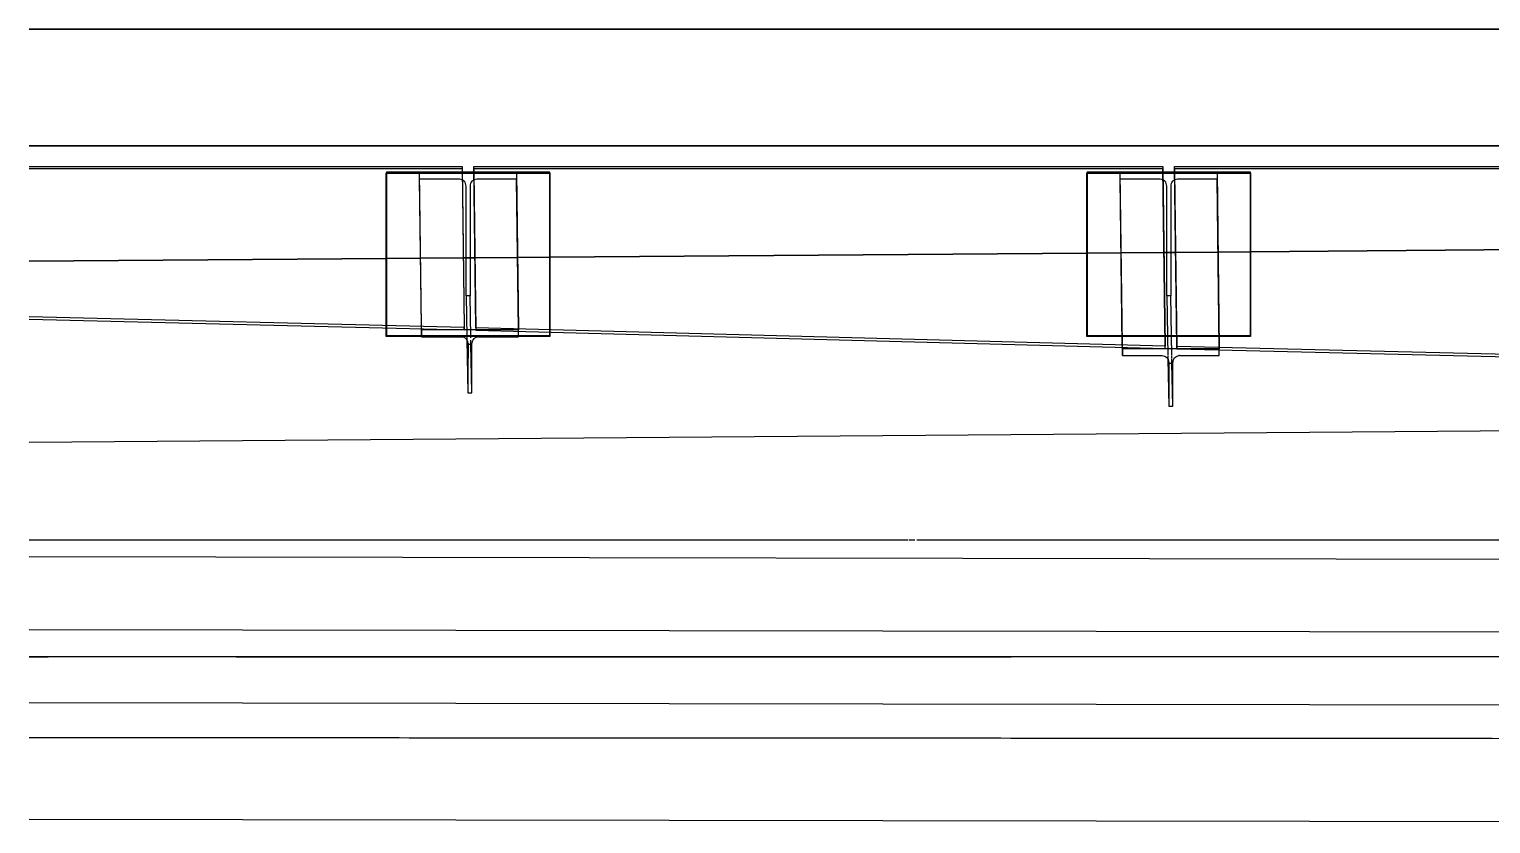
# Model space of a CAD drawing. Header units: metres. Extents: x -1161 to -1081, y 0 to 563.
# Drawn here: x -1150.782 to -1148.279, y 543.092 to 544.454 of the extents above; entities that cross this region are included whole.
import ezdxf

# ---------------------------------------------------------------- set-up
doc = ezdxf.new("R2010")
doc.units = ezdxf.units.M
doc.layers.add('A-GENM', color=7, linetype='Continuous', lineweight=35)

# ---------------------------------------------------------------- blocks, each defined once
blk = doc.blocks.new('StitchPour_RS36A_04 - StitchPour_RS36A_04-60468323-DRG-2873121 - DECK SLAB GENERAL ARRANGEMENT PLAN')
at = {"layer": 'A-GENM', "color": 253, "lineweight": 25, "true_color": 0xa3a3a3}
for points in [[(130.6134, 52.0168), (130.6502, 51.8786), (130.6869, 51.7403), (130.7237, 51.602)], [(130.7237, 51.602), (130.8801, 51.0133), (131.0366, 50.4246), (131.193, 49.8359)]]:
    blk.add_open_spline(points, degree=3, dxfattribs=at)
blk.add_open_spline([(131.882, 47.2437), (131.6889, 47.9701), (131.3028, 49.4229), (130.88, 51.0139), (130.6502, 51.8786), (130.6134, 52.0168)], degree=3, knots=[0, 0, 0, 0, 0.0666667, 0.1333333, 0.1460234, 0.1460234, 0.1460234, 0.1460234], dxfattribs=at)
at = {"layer": 'A-GENM', "color": 9, "lineweight": 25, "true_color": 0xbebebe}
blk.add_open_spline([(131.193, 49.8359), (131.2296, 49.6982), (131.2662, 49.5606), (131.3028, 49.4229)], degree=3, dxfattribs=at)
blk = doc.blocks.new('PLATE ph - PLATE ph-V22-DRG-2873121 - DECK SLAB GENERAL ARRANGEMENT PLAN')
at = {"layer": 'A-GENM', "color": 253, "lineweight": 25, "true_color": 0xa3a3a3}
for p, q in [((-1148.9703, 544.2084), (-1148.9704, 544.2069)), ((-1148.9704, 543.927), (-1148.9704, 544.2069)), ((-1148.8403, 544.2084), (-1148.9703, 544.2084)), ((-1148.9703, 544.2084), (-1148.9703, 543.9285)), ((-1148.9703, 544.2069), (-1148.9133, 544.2069)), ((-1148.9133, 544.2069), (-1148.8403, 544.2069)), ((-1148.8202, 544.2084), (-1148.8403, 544.2084)), ((-1148.8403, 544.2069), (-1148.8202, 544.2069)), ((-1148.6903, 544.2084), (-1148.8202, 544.2084)), ((-1148.8202, 544.2069), (-1148.7473, 544.2069)), ((-1148.7473, 544.2069), (-1148.6904, 544.2069)), ((-1148.6904, 544.2069), (-1148.6903, 544.2084)), ((-1148.6904, 544.2069), (-1148.6904, 543.927)), ((-1148.6903, 543.9285), (-1148.6903, 544.2084)), ((-1148.9704, 543.927), (-1148.9703, 543.9285)), ((-1148.9099, 543.927), (-1148.9704, 543.927)), ((-1148.9703, 543.9285), (-1148.9099, 543.9285)), ((-1148.9099, 543.9285), (-1148.8369, 543.9285)), ((-1148.8369, 543.927), (-1148.9099, 543.927)), ((-1148.8369, 543.9285), (-1148.8324, 543.9285)), ((-1148.8324, 543.927), (-1148.8369, 543.927)), ((-1148.8306, 543.9285), (-1148.8169, 543.9285)), ((-1148.8168, 543.927), (-1148.8306, 543.927)), ((-1148.8169, 543.9285), (-1148.7439, 543.9285)), ((-1148.7439, 543.927), (-1148.8168, 543.927)), ((-1148.7439, 543.9285), (-1148.6903, 543.9285)), ((-1148.6904, 543.927), (-1148.7439, 543.927)), ((-1148.6903, 543.9285), (-1148.6904, 543.927))]:
    blk.add_line(p, q, dxfattribs=at)
blk = doc.blocks.new('SCR_NE_2 - SCR_NE_2-66993712-DRG-2873121 - DECK SLAB GENERAL ARRANGEMENT PLAN')
at = {"layer": 'A-GENM', "color": 253, "lineweight": 25, "true_color": 0xa3a3a3}
for p, q in [((-1.09, 0.0039), (0.09, 0.004)), ((-1.0862, -0.3047), (-1.09, 0.0039)), ((-1.09, -0.0001), (-1.09, 0.0039)), ((0.09, 0), (-1.0899, -0.0001)), ((0.09, 0.004), (0.0909, -0.071)), ((0.09, 0.004), (0.09, 0)), ((0.09, 0), (0.0941, -0.3335)), ((-1.09, -0.0001), (-1.0899, -0.0059)), ((-1.0899, -0.0059), (-1.0862, -0.3084)), ((0.0909, -0.071), (0.0941, -0.3335)), ((-1.0862, -0.3087), (-1.0862, -0.3047)), ((-0.0411, -0.3302), (-1.0862, -0.3047)), ((-1.0862, -0.3087), (0.0211, -0.3357)), ((0.0941, -0.3335), (-0.0411, -0.3302)), ((0.0211, -0.3357), (0.0941, -0.3375)), ((0.0941, -0.3375), (0.0941, -0.3335)), ((0.0941, -0.3335), (0.0941, -0.3375))]:
    blk.add_line(p, q, dxfattribs=at)
blk = doc.blocks.new('SCR_NE_3 - SCR_NE_3-66993713-DRG-2873121 - DECK SLAB GENERAL ARRANGEMENT PLAN')
at = {"layer": 'A-GENM', "color": 253, "lineweight": 25, "true_color": 0xa3a3a3}
for p, q in [((-1.09, 0.0039), (0.001, 0.004)), ((-1.0867, -0.2724), (-1.09, 0.0039)), ((-1.09, -0.0001), (-1.09, 0.0039)), ((0.09, 0), (-1.0899, -0.0001)), ((0.001, 0.004), (0.09, 0.004)), ((0.09, 0.004), (0.09, 0)), ((0.09, 0.004), (0.0938, -0.3041)), ((0.0937, -0.3041), (0.09, 0)), ((-1.09, -0.0001), (-1.0899, -0.0059)), ((-1.0899, -0.0059), (-1.0867, -0.2761)), ((0.0938, -0.3041), (-1.0867, -0.2724)), ((-1.0867, -0.2724), (-1.0867, -0.2764)), ((-1.0867, -0.2764), (0.0938, -0.3081)), ((0.0938, -0.3081), (0.0937, -0.3041)), ((0.0938, -0.3081), (0.0938, -0.3041))]:
    blk.add_line(p, q, dxfattribs=at)
blk = doc.blocks.new('SCR_NE_4 - SCR_NE_4-66993714-DRG-2873121 - DECK SLAB GENERAL ARRANGEMENT PLAN')
at = {"layer": 'A-GENM', "color": 253, "lineweight": 25, "true_color": 0xa3a3a3}
for p, q in [((-0.6515, 0.0041), (0.09, 0.004)), ((0.09, 0), (-0.6515, 0.0002)), ((0.09, 0.004), (0.09, 0)), ((0.09, 0.004), (0.0933, -0.2718)), ((0.09, 0), (0.0933, -0.2718)), ((-0.6516, -0.2572), (0.0933, -0.2758)), ((0.0933, -0.2718), (-0.6516, -0.2532)), ((0.0933, -0.2758), (0.0933, -0.2718)), ((0.0933, -0.2718), (0.0933, -0.2758))]:
    blk.add_line(p, q, dxfattribs=at)
blk = doc.blocks.new('PLATE ph - PLATE ph-V23-DRG-2873121 - DECK SLAB GENERAL ARRANGEMENT PLAN')
at = {"layer": 'A-GENM', "color": 253, "lineweight": 25, "true_color": 0xa3a3a3}
for p, q in [((-1150.1703, 544.2084), (-1150.1704, 544.2069)), ((-1150.1704, 543.9457), (-1150.1704, 544.2069)), ((-1150.0403, 544.2084), (-1150.1703, 544.2084)), ((-1150.1703, 544.2084), (-1150.1703, 543.9457)), ((-1150.1703, 544.2069), (-1150.1133, 544.2069)), ((-1150.1133, 544.2069), (-1150.0403, 544.2069)), ((-1150.0203, 544.2084), (-1150.0403, 544.2084)), ((-1150.0403, 544.2069), (-1150.0202, 544.2069)), ((-1149.8903, 544.2084), (-1150.0203, 544.2084)), ((-1150.0202, 544.2069), (-1149.9473, 544.2069)), ((-1149.9473, 544.2069), (-1149.8904, 544.2069)), ((-1149.8904, 544.2069), (-1149.8903, 544.2084)), ((-1149.8904, 544.2069), (-1149.8904, 543.9345)), ((-1149.8903, 543.9345), (-1149.8903, 544.2084)), ((-1150.1704, 543.9417), (-1150.1704, 543.9457)), ((-1150.1704, 543.927), (-1150.1704, 543.9417)), ((-1150.1703, 543.9457), (-1150.1703, 543.9417)), ((-1150.1703, 543.9417), (-1150.1703, 543.9285)), ((-1150.1704, 543.927), (-1150.1703, 543.9285)), ((-1150.1101, 543.927), (-1150.1704, 543.927)), ((-1150.1703, 543.9285), (-1150.1101, 543.9285)), ((-1150.1101, 543.9285), (-1150.0324, 543.9285)), ((-1150.0324, 543.927), (-1150.1101, 543.927)), ((-1150.0306, 543.9285), (-1150.0013, 543.9285)), ((-1150.0101, 543.927), (-1150.0306, 543.927)), ((-1149.9441, 543.927), (-1150.0097, 543.927)), ((-1150.0009, 543.9285), (-1149.9441, 543.9285)), ((-1149.9441, 543.9285), (-1149.8903, 543.9285)), ((-1149.8904, 543.927), (-1149.9441, 543.927)), ((-1149.8904, 543.9345), (-1149.8904, 543.927)), ((-1149.8903, 543.9285), (-1149.8904, 543.927)), ((-1149.8903, 543.9285), (-1149.8903, 543.9345))]:
    blk.add_line(p, q, dxfattribs=at)
blk = doc.blocks.new('POST_2060_1B_310UB - 1B-68560611-DRG-2873121 - DECK SLAB GENERAL ARRANGEMENT PLAN')
at = {"layer": 'A-GENM', "color": 253, "lineweight": 25, "true_color": 0xa3a3a3}
for p, q in [((-1148.9133, 544.1964), (-1148.9133, 544.2084)), ((-1148.9133, 544.2084), (-1148.8403, 544.2084)), ((-1148.9097, 543.9121), (-1148.9133, 544.2084)), ((-1148.9099, 543.9121), (-1148.9133, 544.1964)), ((-1148.8451, 544.1964), (-1148.9132, 544.1964)), ((-1148.8428, 544.1962), (-1148.8451, 544.1964)), ((-1148.8407, 544.1955), (-1148.8428, 544.1962)), ((-1148.8403, 544.2084), (-1148.8202, 544.2084)), ((-1148.837, 544.193), (-1148.8401, 544.1951)), ((-1148.8201, 544.1954), (-1148.8237, 544.193)), ((-1148.8202, 544.2084), (-1148.7473, 544.2084)), ((-1148.8178, 544.1962), (-1148.82, 544.1955)), ((-1148.8156, 544.1964), (-1148.8178, 544.1962)), ((-1148.7473, 544.1964), (-1148.8156, 544.1964)), ((-1148.7473, 544.2084), (-1148.7473, 544.1964)), ((-1148.7473, 544.2084), (-1148.7437, 543.9078)), ((-1148.7438, 543.9078), (-1148.7473, 544.1964)), ((-1148.8337, 543.9965), (-1148.8337, 544.1848)), ((-1148.827, 544.1848), (-1148.827, 543.9965)), ((-1148.832, 543.9965), (-1148.8337, 543.9965)), ((-1148.8337, 543.9965), (-1148.8318, 543.8942)), ((-1148.827, 543.9965), (-1148.8314, 543.9965)), ((-1148.8251, 543.8942), (-1148.827, 543.9965)), ((-1148.9098, 543.9081), (-1148.9099, 543.9121)), ((-1148.9097, 543.9081), (-1148.9097, 543.9121)), ((-1148.9097, 543.8942), (-1148.9098, 543.9081)), ((-1148.9097, 543.9059), (-1148.9097, 543.9081)), ((-1148.8166, 543.9059), (-1148.9097, 543.9059)), ((-1148.9097, 543.9059), (-1148.9097, 543.8942)), ((-1148.9097, 543.8942), (-1148.8414, 543.8942)), ((-1148.8414, 543.8942), (-1148.8392, 543.894)), ((-1148.8392, 543.894), (-1148.8371, 543.8934)), ((-1148.8371, 543.8934), (-1148.8334, 543.8909)), ((-1148.8318, 543.8934), (-1148.8318, 543.8912)), ((-1148.8318, 543.8907), (-1148.8317, 543.8892)), ((-1148.8317, 543.8888), (-1148.8302, 543.8072)), ((-1148.825, 543.8897), (-1148.8251, 543.8934)), ((-1148.825, 543.8857), (-1148.825, 543.8885)), ((-1148.82, 543.8909), (-1148.8163, 543.8934)), ((-1148.7437, 543.9059), (-1148.8166, 543.9059)), ((-1148.8163, 543.8934), (-1148.8142, 543.894)), ((-1148.8142, 543.894), (-1148.8131, 543.8942)), ((-1148.8119, 543.8942), (-1148.7437, 543.8942)), ((-1148.7438, 543.9059), (-1148.7438, 543.9078)), ((-1148.7438, 543.9039), (-1148.7438, 543.9059)), ((-1148.7437, 543.8942), (-1148.7438, 543.9039)), ((-1148.7437, 543.9078), (-1148.7437, 543.9059)), ((-1148.7437, 543.9039), (-1148.7437, 543.9059)), ((-1148.7437, 543.8942), (-1148.7437, 543.9039)), ((-1148.83, 543.8812), (-1148.8302, 543.833)), ((-1148.83, 543.883), (-1148.83, 543.8812)), ((-1148.83, 543.8812), (-1148.8233, 543.8812)), ((-1148.8249, 543.8835), (-1148.825, 543.8852)), ((-1148.8249, 543.8816), (-1148.8249, 543.883)), ((-1148.8235, 543.8072), (-1148.8249, 543.8812)), ((-1148.8235, 543.833), (-1148.8233, 543.8812)), ((-1148.8233, 543.8812), (-1148.8233, 543.883)), ((-1148.8302, 543.833), (-1148.8302, 543.8072)), ((-1148.8235, 543.8072), (-1148.8235, 543.833)), ((-1148.8302, 543.8072), (-1148.8235, 543.8072))]:
    blk.add_line(p, q, dxfattribs=at)
for centre, start_param, end_param in [((-1148.8414, 543.883), 6.271174, 7.056595), ((-1148.8119, 543.883), 2.344183, 3.129604), ((-1148.8119, 543.883), 1.608839, 1.658881), ((-1148.8119, 543.883), 1.558796, 1.608839)]:
    blk.add_ellipse(centre, major_axis=(0.0114, 0.0001), ratio=0.989161, start_param=start_param, end_param=end_param, dxfattribs=at)
for points in [[(-1148.8337, 544.1848), (-1148.8337, 544.1864), (-1148.8343, 544.1893), (-1148.8359, 544.1919), (-1148.837, 544.193)], [(-1148.8237, 544.193), (-1148.8247, 544.1919), (-1148.8264, 544.1893), (-1148.827, 544.1864), (-1148.827, 544.1848)]]:
    blk.add_open_spline(points, degree=3, dxfattribs=at)
blk = doc.blocks.new('POST_1840_1B_310UB - 1B-68560612-DRG-2873121 - DECK SLAB GENERAL ARRANGEMENT PLAN')
at = {"layer": 'A-GENM', "color": 253, "lineweight": 25, "true_color": 0xa3a3a3}
for p, q in [((-1150.1133, 544.1964), (-1150.1133, 544.2084)), ((-1150.1133, 544.2084), (-1150.0403, 544.2084)), ((-1150.1101, 543.9442), (-1150.1133, 544.2084)), ((-1150.1103, 543.9442), (-1150.1133, 544.1964)), ((-1150.0451, 544.1964), (-1150.1132, 544.1964)), ((-1150.0428, 544.1962), (-1150.0451, 544.1964)), ((-1150.0407, 544.1955), (-1150.0428, 544.1962)), ((-1150.0403, 544.2084), (-1150.0203, 544.2084)), ((-1150.037, 544.193), (-1150.0401, 544.1951)), ((-1150.0201, 544.1954), (-1150.0237, 544.193)), ((-1150.0203, 544.2084), (-1149.9473, 544.2084)), ((-1150.0178, 544.1962), (-1150.02, 544.1955)), ((-1150.0156, 544.1964), (-1150.0178, 544.1962)), ((-1149.9473, 544.1964), (-1150.0156, 544.1964)), ((-1149.9473, 544.2084), (-1149.9473, 544.1964)), ((-1149.9473, 544.2084), (-1149.9441, 543.9382)), ((-1149.9442, 543.9382), (-1149.9473, 544.1964)), ((-1150.0337, 543.9965), (-1150.0337, 544.1848)), ((-1150.027, 544.1848), (-1150.027, 543.9965)), ((-1150.0321, 543.9965), (-1150.0337, 543.9965)), ((-1150.0337, 543.9965), (-1150.0324, 543.9265)), ((-1150.027, 543.9965), (-1150.0314, 543.9965)), ((-1150.0257, 543.9265), (-1150.027, 543.9965)), ((-1150.1102, 543.9403), (-1150.1103, 543.9442)), ((-1150.1101, 543.9265), (-1150.1102, 543.9403)), ((-1150.1101, 543.9402), (-1150.1101, 543.9442)), ((-1150.1101, 543.9382), (-1150.1101, 543.9402)), ((-1150.0171, 543.9382), (-1150.1101, 543.9382)), ((-1150.1101, 543.9382), (-1150.1101, 543.9265)), ((-1149.9441, 543.9382), (-1150.0171, 543.9382)), ((-1149.9442, 543.936), (-1149.9442, 543.9382)), ((-1149.9441, 543.936), (-1149.9441, 543.9382)), ((-1150.1101, 543.9265), (-1150.0418, 543.9265)), ((-1150.0418, 543.9265), (-1150.0396, 543.9263)), ((-1150.0396, 543.9263), (-1150.0374, 543.9257)), ((-1150.0374, 543.9257), (-1150.0337, 543.9232)), ((-1150.0324, 543.9257), (-1150.0324, 543.9234)), ((-1150.0323, 543.923), (-1150.0323, 543.9215)), ((-1150.0323, 543.9215), (-1150.0307, 543.8303)), ((-1150.0304, 543.9135), (-1150.0306, 543.8653)), ((-1150.0304, 543.9153), (-1150.0304, 543.9135)), ((-1150.0304, 543.9135), (-1150.0237, 543.9135)), ((-1150.0257, 543.9244), (-1150.0257, 543.9257)), ((-1150.0256, 543.918), (-1150.0256, 543.9207)), ((-1150.0255, 543.9158), (-1150.0255, 543.9175)), ((-1150.0255, 543.9139), (-1150.0255, 543.9153)), ((-1150.024, 543.8303), (-1150.0255, 543.9135)), ((-1150.0239, 543.8653), (-1150.0237, 543.9135)), ((-1150.0237, 543.9135), (-1150.0237, 543.9153)), ((-1150.0204, 543.9232), (-1150.0167, 543.9257)), ((-1150.0167, 543.9257), (-1150.0146, 543.9263)), ((-1150.0146, 543.9263), (-1150.0134, 543.9265)), ((-1150.0123, 543.9265), (-1149.9441, 543.9265)), ((-1149.9441, 543.9265), (-1149.9442, 543.936)), ((-1149.9441, 543.9265), (-1149.9441, 543.936)), ((-1150.0306, 543.8653), (-1150.0307, 543.8303)), ((-1150.024, 543.8303), (-1150.0239, 543.8653)), ((-1150.0307, 543.8303), (-1150.024, 543.8303))]:
    blk.add_line(p, q, dxfattribs=at)
for centre, start_param, end_param in [((-1150.0418, 543.9153), 6.271174, 7.056595), ((-1150.0123, 543.9153), 2.344183, 3.129604), ((-1150.0123, 543.9153), 1.608839, 1.658881), ((-1150.0123, 543.9153), 1.558796, 1.608839)]:
    blk.add_ellipse(centre, major_axis=(0.0114, 0.0001), ratio=0.989161, start_param=start_param, end_param=end_param, dxfattribs=at)
for points in [[(-1150.0337, 544.1848), (-1150.0337, 544.1864), (-1150.0343, 544.1893), (-1150.0359, 544.1919), (-1150.037, 544.193)], [(-1150.0237, 544.193), (-1150.0247, 544.1919), (-1150.0264, 544.1893), (-1150.027, 544.1864), (-1150.027, 544.1848)]]:
    blk.add_open_spline(points, degree=3, dxfattribs=at)
blk = doc.blocks.new('Top of Pavement - RL A - Top of Pavement - RL A-68818558-DRG-2873121 - DECK SLAB GENERAL ARRANGEMENT PLAN')
at = {"layer": 'A-GENM', "color": 9, "lineweight": 25, "true_color": 0xbebebe}
for points, knots in [([(130.1536, 50.3378), (130.1443, 50.3729), (130.099, 50.5435), (130.0176, 50.8496), (129.9096, 51.256), (129.8261, 51.5701), (129.7786, 51.7488), (129.7672, 51.7919)], [-0.32733816, -0.32733816, -0.32733816, -0.32733816, -0.3265896, -0.32369942, -0.32080925, -0.31791908, -0.31699884, -0.31699884, -0.31699884, -0.31699884]), ([(129.574, 51.7406), (129.5852, 51.6985), (129.6324, 51.5209), (129.7156, 51.2078), (129.7876, 50.9368), (129.8236, 50.8013)], [0.317020538, 0.317020538, 0.317020538, 0.317020538, 0.317919075, 0.320809249, 0.323699422, 0.323699422, 0.323699422, 0.323699422]), ([(129.8236, 50.8013), (129.8596, 50.6659), (129.9316, 50.3949), (130.0397, 49.9884), (130.1477, 49.582), (130.2557, 49.1756), (130.3572, 48.7937), (130.4226, 48.5474), (130.4521, 48.4365)], [0.32369942, 0.32369942, 0.32369942, 0.32369942, 0.3265896, 0.32947977, 0.33236994, 0.33526012, 0.33815029, 0.34051523, 0.34051523, 0.34051523, 0.34051523]), ([(131.0366, 47.0154), (131.021, 47.0741), (130.9694, 47.2682), (130.8818, 47.5978), (130.7738, 48.0043), (130.6657, 48.4107), (130.5577, 48.8172), (130.4497, 49.2237), (130.3417, 49.6302), (130.2443, 49.9966), (130.1829, 50.2275), (130.1576, 50.3229)], [-0.35096194, -0.35096194, -0.35096194, -0.35096194, -0.34971098, -0.34682081, -0.34393064, -0.34104046, -0.33815029, -0.33526012, -0.33236994, -0.32947977, -0.32744429, -0.32744429, -0.32744429, -0.32744429])]:
    blk.add_open_spline(points, degree=3, knots=knots, dxfattribs=at)
blk.add_open_spline([(130.1567, 50.326), (130.1558, 50.3294), (130.1549, 50.3328), (130.154, 50.3362)], degree=3, dxfattribs=at)
blk = doc.blocks.new('T2DPAA-T2D-C3S-RS-M3D-100334_rvt-1-DRG-2873121 - DECK SLAB GENERAL ARRANGEMENT PLAN')
at = {"layer": 'A-GENM', "color": 253, "lineweight": 25, "true_color": 0xa3a3a3}
for p, q in [((-1149.9456, 544.0623), (-1150.0185, 544.0617)), ((-1150.0185, 544.0617), (-1149.9456, 544.0623)), ((-1149.8903, 544.0627), (-1149.9456, 544.0623)), ((-1149.9456, 544.0623), (-1149.8903, 544.0627)), ((-1148.9703, 544.0699), (-1149.8903, 544.0627)), ((-1149.8903, 544.0627), (-1148.9703, 544.0699)), ((-1148.9117, 544.0704), (-1148.9703, 544.0699)), ((-1148.9703, 544.0699), (-1148.9117, 544.0704)), ((-1148.8386, 544.071), (-1148.9117, 544.0704)), ((-1148.9117, 544.0704), (-1148.8386, 544.071)), ((-1148.8337, 544.071), (-1148.8386, 544.071)), ((-1148.8386, 544.071), (-1148.8337, 544.071)), ((-1148.8186, 544.0711), (-1148.8323, 544.071)), ((-1148.8323, 544.071), (-1148.8186, 544.0711)), ((-1148.7457, 544.0717), (-1148.8186, 544.0711)), ((-1148.8186, 544.0711), (-1148.7457, 544.0717)), ((-1148.6903, 544.0721), (-1148.7457, 544.0717)), ((-1148.7457, 544.0717), (-1148.6903, 544.0721)), ((-1147.7703, 544.0793), (-1148.6903, 544.0721)), ((-1148.6903, 544.0721), (-1147.7703, 544.0793)), ((-1150.1703, 544.0605), (-1150.7819, 544.0558)), ((-1150.7819, 544.0558), (-1150.1703, 544.0605)), ((-1150.1115, 544.061), (-1150.1703, 544.0605)), ((-1150.1703, 544.0605), (-1150.1115, 544.061)), ((-1150.0385, 544.0616), (-1150.1115, 544.061)), ((-1150.1115, 544.061), (-1150.0385, 544.0616)), ((-1150.0337, 544.0616), (-1150.0385, 544.0616)), ((-1150.0385, 544.0616), (-1150.0337, 544.0616)), ((-1150.0185, 544.0617), (-1150.0322, 544.0616)), ((-1150.0322, 544.0616), (-1150.0185, 544.0617)), ((-1150.7819, 543.7458), (-1146.431, 543.7799)), ((-1150.7819, 543.7458), (-1146.431, 543.7799)), ((-1150.7819, 543.5495), (-1145.8393, 543.5416)), ((-1150.7819, 543.4245), (-1145.8385, 543.4166)), ((-1150.7819, 543.2995), (-1145.8376, 543.2916)), ((-1150.7819, 543.0995), (-1145.8363, 543.0916))]:
    blk.add_line(p, q, dxfattribs=at)
at = {"layer": 'A-GENM', "color": 9, "lineweight": 25, "true_color": 0xbebebe}
for points in [[(-1150.3499, 544.2536), (-1150.4939, 544.2536), (-1150.6379, 544.2536), (-1150.7819, 544.2536)], [(-1148.0965, 544.2536), (-1148.8476, 544.2536), (-1149.5988, 544.2536), (-1150.3499, 544.2536)], [(-1150.4893, 543.5779), (-1150.5868, 543.5779), (-1150.6844, 543.5779), (-1150.7819, 543.5779)], [(-1150.105, 543.5779), (-1150.2331, 543.5779), (-1150.3612, 543.5779), (-1150.4893, 543.5779)], [(-1149.7206, 543.5779), (-1149.8487, 543.5779), (-1149.9769, 543.5779), (-1150.105, 543.5779)], [(-1149.3363, 543.5779), (-1149.4644, 543.5779), (-1149.5925, 543.5779), (-1149.7206, 543.5779)], [(-1149.2773, 543.5779), (-1149.297, 543.5779), (-1149.3166, 543.5779), (-1149.3363, 543.5779)], [(-1149.2651, 543.5779), (-1149.2686, 543.5779), (-1149.2721, 543.5779), (-1149.2757, 543.5779)], [(-1148.952, 543.5779), (-1149.0553, 543.5779), (-1149.1586, 543.5779), (-1149.2619, 543.5779)], [(-1148.5676, 543.5779), (-1148.6957, 543.5779), (-1148.8239, 543.5779), (-1148.952, 543.5779)], [(-1148.1833, 543.5779), (-1148.3114, 543.5779), (-1148.4395, 543.5779), (-1148.5676, 543.5779)], [(-1150.7819, 543.2396), (-1150.5994, 543.2395), (-1150.4168, 543.2394), (-1150.2343, 543.2393)], [(-1150.2343, 543.2393), (-1150.0511, 543.2392), (-1149.8679, 543.2391), (-1149.6847, 543.239)], [(-1149.6847, 543.239), (-1149.5904, 543.239), (-1149.4962, 543.2389), (-1149.4019, 543.2388)]]:
    blk.add_open_spline(points, degree=3, dxfattribs=at)
at = {"layer": 'A-GENM', "color": 253, "lineweight": 25, "true_color": 0xa3a3a3}
blk.add_open_spline([(-1150.7819, 544.2536), (-1150.6379, 544.2536), (-1149.7428, 544.2536), (-1148.0965, 544.2536), (-1146.5942, 544.2536), (-1145.8431, 544.2536)], degree=3, knots=[0.8538855, 0.8538855, 0.8538855, 0.8538855, 0.8666667, 0.9333333, 1, 1, 1, 1], dxfattribs=at)
at = {"layer": 'A-GENM', "color": 9, "lineweight": 25, "true_color": 0xbebebe}
blk.add_open_spline([(-1150.7819, 543.3781), (-1150.7508, 543.3781), (-1150.4613, 543.3781), (-1150.0426, 543.3781), (-1149.5258, 543.3781), (-1149.1382, 543.3781), (-1148.7506, 543.3781), (-1148.363, 543.3781), (-1147.9755, 543.3781), (-1147.7171, 543.3781), (-1147.5879, 543.3781)], degree=3, knots=[0.1759206, 0.1759206, 0.1759206, 0.1759206, 0.2, 0.4, 0.5, 0.6, 0.7, 0.8, 0.9, 1, 1, 1, 1], dxfattribs=at)
at = {"layer": 'A-GENM', "color": 253, "lineweight": 25, "true_color": 0xa3a3a3}
for points in [[(-1149.4019, 543.2388), (-1149.3129, 543.2388), (-1149.224, 543.2387), (-1149.135, 543.2387)], [(-1149.135, 543.2387), (-1148.9518, 543.2385), (-1148.7686, 543.2384), (-1148.5854, 543.2383)], [(-1148.5854, 543.2383), (-1148.4022, 543.2382), (-1148.219, 543.2381), (-1148.0358, 543.2379)]]:
    blk.add_open_spline(points, degree=3, dxfattribs=at)
for name, p, rotation in [('Top of Pavement - RL A - Top of Pavement - RL A-68818558-DRG-2873121 - DECK SLAB GENERAL ARRANGEMENT PLAN', (-1134.0578, 404.8616), 75.11694444444437), ('StitchPour_RS36A_04 - StitchPour_RS36A_04-60468323-DRG-2873121 - DECK SLAB GENERAL ARRANGEMENT PLAN', (-1134.0578, 404.8616), 75.11694444444437), ('SCR_NE_4 - SCR_NE_4-66993714-DRG-2873121 - DECK SLAB GENERAL ARRANGEMENT PLAN', (-1150.1304, 544.2142), 0.01394288609291956), ('SCR_NE_3 - SCR_NE_3-66993713-DRG-2873121 - DECK SLAB GENERAL ARRANGEMENT PLAN', (-1148.9304, 544.2143), 359.9969054817838), ('SCR_NE_2 - SCR_NE_2-66993712-DRG-2873121 - DECK SLAB GENERAL ARRANGEMENT PLAN', (-1147.7304, 544.2143), 359.9971736856663)]:
    blk.add_blockref(name, p, dxfattribs=dict(at, rotation=rotation))
for name in ['PLATE ph - PLATE ph-V23-DRG-2873121 - DECK SLAB GENERAL ARRANGEMENT PLAN', 'POST_1840_1B_310UB - 1B-68560612-DRG-2873121 - DECK SLAB GENERAL ARRANGEMENT PLAN', 'PLATE ph - PLATE ph-V22-DRG-2873121 - DECK SLAB GENERAL ARRANGEMENT PLAN', 'POST_2060_1B_310UB - 1B-68560611-DRG-2873121 - DECK SLAB GENERAL ARRANGEMENT PLAN']:
    blk.add_blockref(name, (0, 0), dxfattribs=at)

msp = doc.modelspace()

# ---------------------------------------------------------------- block references
at = {"lineweight": 5}
msp.add_blockref('T2DPAA-T2D-C3S-RS-M3D-100334_rvt-1-DRG-2873121 - DECK SLAB GENERAL ARRANGEMENT PLAN', (0, 0), dxfattribs=at)

doc.saveas('drawing.dxf')
